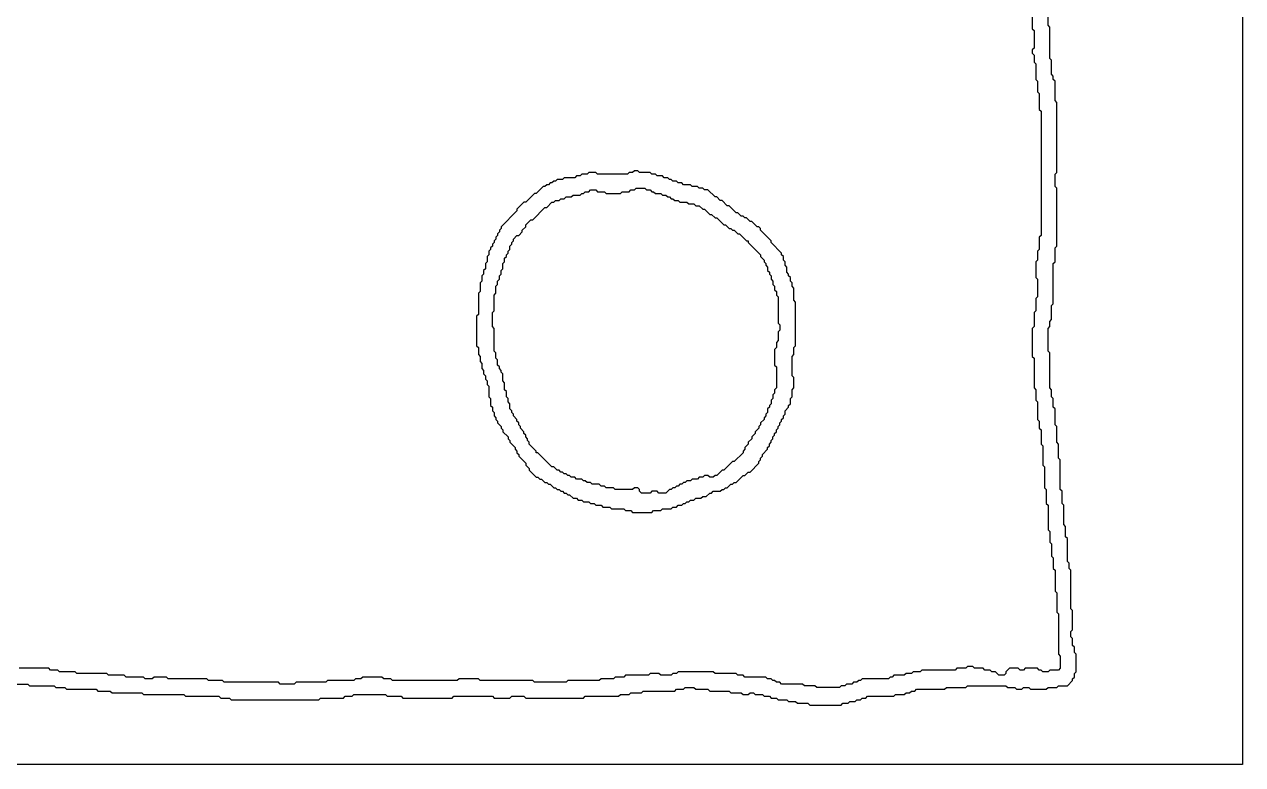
# Model space of a CAD drawing. Header units: metres. Extents: x 0 to 1166, y 0 to 1049.
# Drawn here: x 471 to 1166, y 0 to 423 of the extents above; entities that cross this region are included whole.
import ezdxf

# ---------------------------------------------------------------- set-up
doc = ezdxf.new("R2010")
doc.units = ezdxf.units.M

msp = doc.modelspace()

# ---------------------------------------------------------------- linework, layer by layer
for points in [[(0, 0), (0, 1049), (0, 1049), (1166, 1049), (1166, 1049), (1166, 0), (1166, 0), (0, 0)], [(918, 35), (919, 34), (919, 34), (937, 34), (937, 34), (938, 35), (938, 35), (941, 35), (941, 35), (942, 36), (942, 36), (945, 36), (945, 36), (946, 37), (946, 37), (948, 37), (948, 37), (949, 38), (949, 38), (951, 38), (951, 38), (952, 39), (952, 39), (967, 39), (967, 39), (968, 40), (968, 40), (973, 40), (973, 40), (974, 41), (974, 41), (976, 41), (976, 41), (977, 42), (977, 42), (979, 42), (979, 42), (980, 43), (980, 43), (996, 43), (996, 43), (997, 44), (997, 44), (1008, 44), (1008, 44), (1009, 45), (1009, 45), (1031, 45), (1031, 45), (1032, 44), (1032, 44), (1036, 44), (1036, 44), (1037, 43), (1037, 43), (1040, 43), (1040, 43), (1041, 44), (1041, 44), (1044, 44), (1044, 44), (1045, 43), (1045, 43), (1054, 43), (1054, 43), (1055, 44), (1055, 44), (1060, 44), (1060, 44), (1061, 45), (1061, 45), (1066, 45), (1066, 45), (1069, 48), (1069, 48), (1069, 49), (1069, 49), (1070, 50), (1070, 50), (1070, 52), (1070, 52), (1071, 53), (1071, 53), (1071, 63), (1071, 63), (1070, 64), (1070, 64), (1070, 67), (1070, 67), (1069, 68), (1069, 68), (1069, 72), (1069, 72), (1068, 73), (1068, 73), (1068, 76), (1068, 76), (1069, 77), (1069, 77), (1069, 88), (1069, 88), (1068, 89), (1068, 89), (1068, 111), (1068, 111), (1067, 112), (1067, 112), (1067, 115), (1067, 115), (1066, 116), (1066, 116), (1066, 129), (1066, 129), (1065, 130), (1065, 130), (1065, 136), (1065, 136), (1064, 137), (1064, 137), (1064, 148), (1064, 148), (1063, 149), (1063, 149), (1063, 156), (1063, 156), (1062, 157), (1062, 157), (1062, 174), (1062, 174), (1061, 175), (1061, 175), (1061, 183), (1061, 183), (1060, 184), (1060, 184), (1060, 193), (1060, 193), (1059, 194), (1059, 194), (1059, 203), (1059, 203), (1058, 204), (1058, 204), (1058, 209), (1058, 209), (1057, 210), (1057, 210), (1057, 214), (1057, 214), (1056, 215), (1056, 215), (1056, 235), (1056, 235), (1055, 236), (1055, 236), (1055, 249), (1055, 249), (1056, 250), (1056, 250), (1056, 253), (1056, 253), (1057, 254), (1057, 254), (1057, 262), (1057, 262), (1058, 263), (1058, 263), (1058, 286), (1058, 286), (1059, 287), (1059, 287), (1059, 295), (1059, 295), (1060, 296), (1060, 296), (1060, 329), (1060, 329), (1059, 330), (1059, 330), (1059, 337), (1059, 337), (1060, 338), (1060, 338), (1060, 378), (1060, 378), (1059, 379), (1059, 379), (1059, 390), (1059, 390), (1058, 391), (1058, 391), (1058, 393), (1058, 393), (1057, 394), (1057, 394), (1057, 402), (1057, 402), (1056, 403), (1056, 403), (1056, 421), (1056, 421), (1055, 422), (1055, 422), (1055, 448)], [(1046, 437), (1046, 420), (1046, 420), (1047, 419), (1047, 419), (1047, 409), (1047, 409), (1046, 408), (1046, 408), (1046, 406), (1046, 406), (1047, 405), (1047, 405), (1047, 401), (1047, 401), (1048, 400), (1048, 400), (1048, 391), (1048, 391), (1049, 390), (1049, 390), (1049, 384), (1049, 384), (1050, 383), (1050, 383), (1050, 374), (1050, 374), (1051, 373), (1051, 373), (1051, 302), (1051, 302), (1050, 301), (1050, 301), (1050, 294), (1050, 294), (1049, 293), (1049, 293), (1049, 288), (1049, 288), (1048, 287), (1048, 287), (1048, 278), (1048, 278), (1049, 277), (1049, 277), (1049, 267), (1049, 267), (1048, 266), (1048, 266), (1048, 259), (1048, 259), (1047, 258), (1047, 258), (1047, 250), (1047, 250), (1046, 249), (1046, 249), (1046, 233), (1046, 233), (1047, 232), (1047, 232), (1047, 215), (1047, 215), (1048, 214), (1048, 214), (1048, 208), (1048, 208), (1049, 207), (1049, 207), (1049, 197), (1049, 197), (1050, 196), (1050, 196), (1050, 192), (1050, 192), (1051, 191), (1051, 191), (1051, 183), (1051, 183), (1052, 182), (1052, 182), (1052, 171), (1052, 171), (1053, 170), (1053, 170), (1053, 158), (1053, 158), (1054, 157), (1054, 157), (1054, 149), (1054, 149), (1055, 148), (1055, 148), (1055, 134), (1055, 134), (1056, 133), (1056, 133), (1056, 127), (1056, 127), (1057, 126), (1057, 126), (1057, 119), (1057, 119), (1058, 118), (1058, 118), (1058, 112), (1058, 112), (1059, 111), (1059, 111), (1059, 99), (1059, 99), (1060, 98), (1060, 98), (1060, 87), (1060, 87), (1061, 86), (1061, 86), (1061, 63), (1061, 63), (1062, 62), (1062, 62), (1062, 55), (1062, 55), (1061, 54), (1061, 54), (1056, 54), (1056, 54), (1055, 53), (1055, 53), (1052, 53), (1052, 53), (1051, 54), (1051, 54), (1050, 54), (1050, 54), (1049, 55), (1049, 55), (1042, 55), (1042, 55), (1041, 54), (1041, 54), (1039, 54), (1039, 54), (1038, 55), (1038, 55), (1033, 55), (1033, 55), (1031, 53), (1031, 53), (1031, 52), (1031, 52), (1030, 51), (1030, 51), (1027, 51), (1027, 51), (1025, 53), (1025, 53), (1023, 53), (1023, 53), (1022, 54), (1022, 54), (1019, 54), (1019, 54), (1018, 55), (1018, 55), (1013, 55), (1013, 55), (1012, 56), (1012, 56), (1009, 56), (1009, 56), (1008, 55), (1008, 55), (1003, 55), (1003, 55), (1002, 54), (1002, 54), (983, 54), (983, 54), (982, 53), (982, 53), (978, 53), (978, 53), (977, 52), (977, 52), (974, 52), (974, 52), (973, 51), (973, 51), (967, 51), (967, 51), (966, 50), (966, 50), (965, 50), (965, 50), (964, 49), (964, 49), (949, 49), (949, 49), (948, 48), (948, 48), (947, 48), (947, 48), (946, 47), (946, 47), (944, 47), (944, 47), (943, 46), (943, 46), (940, 46), (940, 46), (939, 45), (939, 45), (937, 45), (937, 45), (936, 44), (936, 44), (923, 44)], [(817, 145), (818, 144), (818, 144), (829, 144), (829, 144), (830, 145), (830, 145), (834, 145), (834, 145), (835, 146), (835, 146), (840, 146), (840, 146), (841, 147), (841, 147), (843, 147), (843, 147), (844, 148), (844, 148), (846, 148), (846, 148), (847, 149), (847, 149), (848, 149), (848, 149), (849, 150), (849, 150), (850, 150), (850, 150), (851, 151), (851, 151), (853, 151), (853, 151), (854, 152), (854, 152), (857, 152), (857, 152), (858, 153), (858, 153), (860, 153), (860, 153), (862, 155), (862, 155), (863, 155), (863, 155), (864, 156), (864, 156), (868, 156), (868, 156), (869, 157), (869, 157), (870, 157), (870, 157), (871, 158), (871, 158), (872, 158), (872, 158), (874, 160), (874, 160), (875, 160), (875, 160), (876, 161), (876, 161), (877, 161), (877, 161), (881, 165), (881, 165), (882, 165), (882, 165), (884, 167), (884, 167), (885, 167), (885, 167), (890, 172), (890, 172), (890, 173), (890, 173), (891, 174), (891, 174), (891, 175), (891, 175), (892, 176), (892, 176), (892, 177), (892, 177), (895, 180), (895, 180), (895, 181), (895, 181), (896, 182), (896, 182), (896, 183), (896, 183), (897, 184), (897, 184), (897, 185), (897, 185), (898, 186), (898, 186), (898, 187), (898, 187), (899, 188), (899, 188), (899, 189), (899, 189), (900, 190), (900, 190), (900, 191), (900, 191), (901, 192), (901, 192), (901, 193), (901, 193), (902, 194), (902, 194), (902, 195), (902, 195), (903, 196), (903, 196), (903, 197), (903, 197), (904, 198), (904, 198), (904, 199), (904, 199), (905, 200), (905, 200), (905, 202), (905, 202), (907, 204), (907, 204), (907, 205), (907, 205), (908, 206), (908, 206), (908, 209), (908, 209), (909, 210), (909, 210), (909, 214), (909, 214), (910, 215), (910, 215), (910, 221), (910, 221), (909, 222), (909, 222), (909, 233), (909, 233), (910, 234), (910, 234), (910, 238), (910, 238), (911, 239), (911, 239), (911, 264), (911, 264), (910, 265), (910, 265), (910, 272), (910, 272), (909, 273), (909, 273), (909, 275), (909, 275), (908, 276), (908, 276), (908, 278), (908, 278), (907, 279), (907, 279), (907, 280), (907, 280), (906, 281), (906, 281), (906, 284), (906, 284), (905, 285), (905, 285), (905, 287), (905, 287), (904, 288), (904, 288), (904, 290), (904, 290), (903, 291), (903, 291), (903, 292), (903, 292), (897, 298), (897, 298), (897, 299), (897, 299), (891, 305), (891, 305), (891, 306), (891, 306), (890, 307), (890, 307), (889, 307), (889, 307), (886, 310), (886, 310), (885, 310), (885, 310), (883, 312), (883, 312), (882, 312), (882, 312), (881, 313), (881, 313), (880, 313), (880, 313), (878, 315), (878, 315), (877, 315), (877, 315), (873, 319), (873, 319), (872, 319), (872, 319), (869, 322), (869, 322), (868, 322), (868, 322), (866, 324), (866, 324), (865, 324), (865, 324), (861, 328), (861, 328), (859, 328), (859, 328), (858, 329), (858, 329), (856, 329), (856, 329), (855, 330), (855, 330), (852, 330), (852, 330), (851, 331), (851, 331), (847, 331), (847, 331), (846, 332), (846, 332), (844, 332), (844, 332), (843, 333), (843, 333), (841, 333), (841, 333), (840, 334), (840, 334), (839, 334), (839, 334), (838, 335), (838, 335), (836, 335), (836, 335), (835, 336), (835, 336), (832, 336), (832, 336), (831, 337), (831, 337), (829, 337), (829, 337), (828, 338), (828, 338), (822, 338), (822, 338), (821, 339), (821, 339), (819, 339), (819, 339), (818, 338), (818, 338), (816, 338), (816, 338), (815, 337), (815, 337), (798, 337), (798, 337), (797, 338), (797, 338), (793, 338), (793, 338), (792, 337), (792, 337), (789, 337), (789, 337), (788, 336), (788, 336), (786, 336), (786, 336), (785, 335), (785, 335), (779, 335), (779, 335), (778, 334), (778, 334), (775, 334), (775, 334), (774, 333), (774, 333), (773, 333), (773, 333), (772, 332), (772, 332), (771, 332), (771, 332), (770, 331), (770, 331), (769, 331), (769, 331), (768, 330), (768, 330), (767, 330), (767, 330), (763, 326), (763, 326), (762, 326), (762, 326), (757, 321), (757, 321), (756, 321), (756, 321), (752, 317), (752, 317), (752, 316), (752, 316), (743, 307), (743, 307), (743, 306), (743, 306), (742, 305), (742, 305), (742, 304), (742, 304), (741, 303), (741, 303), (741, 302), (741, 302), (740, 301), (740, 301), (740, 300), (740, 300), (739, 299), (739, 299), (739, 298), (739, 298), (738, 297), (738, 297), (738, 296), (738, 296), (737, 295), (737, 295), (737, 294), (737, 294), (736, 293), (736, 293), (736, 291), (736, 291), (735, 290), (735, 290), (735, 287), (735, 287), (734, 286), (734, 286), (734, 283), (734, 283), (733, 282), (733, 282), (733, 280), (733, 280), (732, 279), (732, 279), (732, 276), (732, 276), (731, 275), (731, 275), (731, 270), (731, 270), (730, 269), (730, 269), (730, 257), (730, 257), (729, 256), (729, 256), (729, 239), (729, 239), (730, 238), (730, 238), (730, 234), (730, 234), (731, 233), (731, 233), (731, 230), (731, 230), (732, 229), (732, 229), (732, 226), (732, 226), (733, 225), (733, 225), (733, 223), (733, 223), (734, 222), (734, 222), (734, 220), (734, 220), (735, 219), (735, 219), (735, 217), (735, 217), (736, 216), (736, 216), (736, 210), (736, 210), (737, 209), (737, 209), (737, 205), (737, 205), (738, 204), (738, 204), (738, 202), (738, 202), (739, 201), (739, 201), (739, 199), (739, 199), (740, 198), (740, 198), (740, 197), (740, 197), (741, 196), (741, 196), (741, 195), (741, 195), (743, 193), (743, 193), (743, 192), (743, 192), (744, 191), (744, 191), (744, 190), (744, 190), (747, 187), (747, 187), (747, 186), (747, 186), (748, 185), (748, 185), (748, 184), (748, 184), (751, 181), (751, 181), (751, 180), (751, 180), (752, 179), (752, 179), (752, 178), (752, 178), (753, 177), (753, 177), (753, 176), (753, 176), (757, 172), (757, 172), (757, 171), (757, 171), (759, 169), (759, 169), (759, 168), (759, 168), (763, 164), (763, 164), (764, 164), (764, 164), (765, 163), (765, 163), (766, 163), (766, 163), (768, 161), (768, 161), (769, 161), (769, 161), (770, 160), (770, 160), (771, 160), (771, 160), (773, 158), (773, 158), (774, 158), (774, 158), (775, 157), (775, 157), (776, 157), (776, 157), (777, 156), (777, 156), (778, 156), (778, 156), (779, 155), (779, 155), (780, 155), (780, 155), (781, 154), (781, 154), (782, 154), (782, 154), (784, 152), (784, 152), (786, 152), (786, 152), (787, 151), (787, 151), (789, 151), (789, 151), (790, 150), (790, 150), (793, 150), (793, 150), (794, 149), (794, 149), (796, 149), (796, 149), (797, 148), (797, 148), (800, 148), (800, 148), (801, 147), (801, 147), (805, 147), (805, 147), (806, 146), (806, 146), (813, 146), (813, 146), (814, 145), (814, 145), (817, 145)], [(823, 155), (822, 156), (822, 156), (822, 157), (822, 157), (821, 158), (821, 158), (819, 158), (819, 158), (818, 157), (818, 157), (808, 157), (808, 157), (807, 158), (807, 158), (803, 158), (803, 158), (802, 159), (802, 159), (800, 159), (800, 159), (799, 160), (799, 160), (795, 160), (795, 160), (794, 161), (794, 161), (792, 161), (792, 161), (791, 162), (791, 162), (790, 162), (790, 162), (789, 163), (789, 163), (786, 163), (786, 163), (785, 164), (785, 164), (783, 164), (783, 164), (782, 165), (782, 165), (781, 165), (781, 165), (780, 166), (780, 166), (779, 166), (779, 166), (778, 167), (778, 167), (777, 167), (777, 167), (776, 168), (776, 168), (775, 168), (775, 168), (773, 170), (773, 170), (772, 170), (772, 170), (764, 178), (764, 178), (763, 178), (763, 178), (763, 179), (763, 179), (759, 183), (759, 183), (759, 184), (759, 184), (758, 185), (758, 185), (758, 186), (758, 186), (757, 187), (757, 187), (757, 188), (757, 188), (756, 189), (756, 189), (756, 190), (756, 190), (754, 192), (754, 192), (754, 193), (754, 193), (753, 194), (753, 194), (753, 195), (753, 195), (752, 196), (752, 196), (752, 197), (752, 197), (750, 199), (750, 199), (750, 200), (750, 200), (749, 201), (749, 201), (749, 202), (749, 202), (748, 203), (748, 203), (748, 206), (748, 206), (747, 207), (747, 207), (747, 209), (747, 209), (746, 210), (746, 210), (746, 213), (746, 213), (745, 214), (745, 214), (745, 218), (745, 218), (744, 219), (744, 219), (744, 223), (744, 223), (743, 224), (743, 224), (743, 225), (743, 225), (742, 226), (742, 226), (742, 227), (742, 227), (741, 228), (741, 228), (741, 231), (741, 231), (740, 232), (740, 232), (740, 235), (740, 235), (739, 236), (739, 236), (739, 249), (739, 249), (738, 250), (738, 250), (738, 258), (738, 258), (739, 259), (739, 259), (739, 268), (739, 268), (740, 269), (740, 269), (740, 273), (740, 273), (741, 274), (741, 274), (741, 276), (741, 276), (742, 277), (742, 277), (742, 279), (742, 279), (743, 280), (743, 280), (743, 282), (743, 282), (744, 283), (744, 283), (744, 286), (744, 286), (745, 287), (745, 287), (745, 289), (745, 289), (746, 290), (746, 290), (746, 291), (746, 291), (747, 292), (747, 292), (747, 293), (747, 293), (748, 294), (748, 294), (748, 296), (748, 296), (749, 297), (749, 297), (749, 298), (749, 298), (750, 299), (750, 299), (750, 300), (750, 300), (752, 302), (752, 302), (753, 302), (753, 302), (755, 304), (755, 304), (755, 305), (755, 305), (757, 307), (757, 307), (757, 308), (757, 308), (760, 311), (760, 311), (761, 311), (761, 311), (768, 318), (768, 318), (769, 318), (769, 318), (772, 321), (772, 321), (773, 321), (773, 321), (774, 322), (774, 322), (776, 322), (776, 322), (777, 323), (777, 323), (779, 323), (779, 323), (780, 324), (780, 324), (783, 324), (783, 324), (784, 325), (784, 325), (788, 325), (788, 325), (789, 326), (789, 326), (790, 326), (790, 326), (791, 327), (791, 327), (793, 327), (793, 327), (794, 328), (794, 328), (797, 328), (797, 328), (798, 327), (798, 327), (802, 327), (802, 327), (803, 326), (803, 326), (811, 326), (811, 326), (812, 327), (812, 327), (816, 327), (816, 327), (817, 328), (817, 328), (819, 328), (819, 328), (820, 329), (820, 329), (825, 329), (825, 329), (826, 328), (826, 328), (828, 328), (828, 328), (829, 327), (829, 327), (830, 327), (830, 327), (831, 326), (831, 326), (834, 326), (834, 326), (835, 325), (835, 325), (837, 325), (837, 325), (838, 324), (838, 324), (839, 324), (839, 324), (840, 323), (840, 323), (841, 323), (841, 323), (842, 322), (842, 322), (844, 322), (844, 322), (845, 321), (845, 321), (849, 321), (849, 321), (850, 320), (850, 320), (853, 320), (853, 320), (854, 319), (854, 319), (856, 319), (856, 319), (858, 317), (858, 317), (859, 317), (859, 317), (862, 314), (862, 314), (863, 314), (863, 314), (865, 312), (865, 312), (866, 312), (866, 312), (870, 308), (870, 308), (871, 308), (871, 308), (873, 306), (873, 306), (874, 306), (874, 306), (875, 305), (875, 305), (876, 305), (876, 305), (878, 303), (878, 303), (879, 303), (879, 303), (883, 299), (883, 299), (884, 299), (884, 299), (884, 298), (884, 298), (891, 291), (891, 291), (891, 290), (891, 290), (893, 288), (893, 288), (893, 287), (893, 287), (894, 286), (894, 286), (894, 285), (894, 285), (895, 284), (895, 284), (895, 282), (895, 282), (896, 281), (896, 281), (896, 280), (896, 280), (897, 279), (897, 279), (897, 277), (897, 277), (898, 276), (898, 276), (898, 274), (898, 274), (899, 273), (899, 273), (899, 271), (899, 271), (900, 270), (900, 270), (900, 268), (900, 268), (901, 267), (901, 267), (901, 252), (901, 252), (902, 251), (902, 251), (902, 248), (902, 248), (901, 247), (901, 247), (901, 242), (901, 242), (900, 241), (900, 241), (900, 238), (900, 238), (899, 237), (899, 237), (899, 228), (899, 228), (900, 227), (900, 227), (900, 215), (900, 215), (899, 214), (899, 214), (899, 212), (899, 212), (898, 211), (898, 211), (898, 209), (898, 209), (897, 208), (897, 208), (897, 206), (897, 206), (896, 205), (896, 205), (896, 204), (896, 204), (895, 203), (895, 203), (895, 201), (895, 201), (894, 200), (894, 200), (894, 199), (894, 199), (893, 198), (893, 198), (893, 197), (893, 197), (891, 195), (891, 195), (891, 194), (891, 194), (890, 193), (890, 193), (890, 192), (890, 192), (888, 190), (888, 190), (888, 189), (888, 189), (886, 187), (886, 187), (886, 186), (886, 186), (884, 184), (884, 184), (884, 183), (884, 183), (882, 181), (882, 181), (882, 180), (882, 180), (881, 179), (881, 179), (881, 178), (881, 178), (876, 173), (876, 173), (875, 173), (875, 173), (870, 168), (870, 168), (869, 168), (869, 168), (866, 165), (866, 165), (865, 165), (865, 165), (864, 164), (864, 164), (862, 164), (862, 164), (861, 165), (861, 165), (859, 165), (859, 165), (858, 164), (858, 164), (856, 164), (856, 164), (855, 163), (855, 163), (852, 163), (852, 163), (851, 162), (851, 162), (849, 162), (849, 162), (848, 161), (848, 161), (847, 161), (847, 161), (846, 160), (846, 160), (845, 160), (845, 160), (844, 159), (844, 159), (843, 159), (843, 159), (842, 158), (842, 158), (841, 158), (841, 158), (840, 157), (840, 157), (839, 157), (839, 157), (837, 155), (837, 155), (833, 155), (833, 155), (832, 156), (832, 156), (829, 156), (829, 156), (828, 155), (828, 155), (823, 155)], [(923, 44), (922, 45), (922, 45), (916, 45), (916, 45), (915, 46), (915, 46), (903, 46), (903, 46), (902, 47), (902, 47), (900, 47), (900, 47), (899, 48), (899, 48), (898, 48), (898, 48), (897, 49), (897, 49), (895, 49), (895, 49), (894, 50), (894, 50), (882, 50), (882, 50), (881, 51), (881, 51), (878, 51), (878, 51), (877, 52), (877, 52), (865, 52), (865, 52), (864, 53), (864, 53), (844, 53), (844, 53), (843, 52), (843, 52), (841, 52), (841, 52), (840, 51), (840, 51), (834, 51), (834, 51), (833, 52), (833, 52), (828, 52), (828, 52), (827, 51), (827, 51), (814, 51), (814, 51), (813, 50), (813, 50), (808, 50), (808, 50), (807, 49), (807, 49), (800, 49), (800, 49), (799, 48), (799, 48), (781, 48), (781, 48), (780, 47), (780, 47), (762, 47), (762, 47), (761, 48), (761, 48), (731, 48), (731, 48), (730, 49), (730, 49), (719, 49), (719, 49), (718, 48), (718, 48), (681, 48), (681, 48), (680, 49), (680, 49), (676, 49), (676, 49), (675, 50), (675, 50), (664, 50), (664, 50), (663, 49), (663, 49), (660, 49), (660, 49), (659, 48), (659, 48), (644, 48), (644, 48), (643, 47), (643, 47), (626, 47), (626, 47), (625, 46), (625, 46), (617, 46), (617, 46), (616, 47), (616, 47), (585, 47), (585, 47), (584, 48), (584, 48), (576, 48), (576, 48), (575, 49), (575, 49), (553, 49), (553, 49), (552, 50), (552, 50), (545, 50), (545, 50), (544, 49), (544, 49), (540, 49), (540, 49), (539, 50), (539, 50), (529, 50), (529, 50), (528, 51), (528, 51), (519, 51), (519, 51), (518, 52), (518, 52), (501, 52), (501, 52), (500, 53), (500, 53), (491, 53), (491, 53), (490, 54), (490, 54), (486, 54), (486, 54), (485, 55), (485, 55), (468, 55)], [(464, 46), (473, 46), (473, 46), (474, 45), (474, 45), (488, 45), (488, 45), (489, 44), (489, 44), (494, 44), (494, 44), (495, 43), (495, 43), (512, 43), (512, 43), (513, 42), (513, 42), (520, 42), (520, 42), (521, 41), (521, 41), (538, 41), (538, 41), (539, 40), (539, 40), (562, 40), (562, 40), (563, 39), (563, 39), (582, 39), (582, 39), (583, 38), (583, 38), (588, 38), (588, 38), (589, 37), (589, 37), (639, 37), (639, 37), (640, 38), (640, 38), (653, 38), (653, 38), (654, 39), (654, 39), (658, 39), (658, 39), (659, 40), (659, 40), (677, 40), (677, 40), (678, 39), (678, 39), (686, 39), (686, 39), (687, 38), (687, 38), (715, 38), (715, 38), (716, 39), (716, 39), (738, 39), (738, 39), (739, 38), (739, 38), (748, 38), (748, 38), (749, 39), (749, 39), (756, 39), (756, 39), (757, 38), (757, 38), (790, 38), (790, 38), (791, 39), (791, 39), (810, 39), (810, 39), (811, 40), (811, 40), (816, 40), (816, 40), (817, 41), (817, 41), (823, 41), (823, 41), (824, 42), (824, 42), (842, 42), (842, 42), (843, 43), (843, 43), (847, 43), (847, 43), (848, 44), (848, 44), (853, 44), (853, 44), (854, 43), (854, 43), (861, 43), (861, 43), (862, 42), (862, 42), (873, 42), (873, 42), (874, 41), (874, 41), (880, 41), (880, 41), (881, 40), (881, 40), (884, 40), (884, 40), (885, 41), (885, 41), (887, 41), (887, 41), (888, 40), (888, 40), (892, 40), (892, 40), (893, 39), (893, 39), (896, 39), (896, 39), (897, 38), (897, 38), (900, 38), (900, 38), (901, 37), (901, 37), (906, 37), (906, 37), (907, 36), (907, 36), (911, 36), (911, 36), (912, 35), (912, 35), (918, 35)]]:
    msp.add_lwpolyline(points)

doc.saveas('drawing.dxf')
